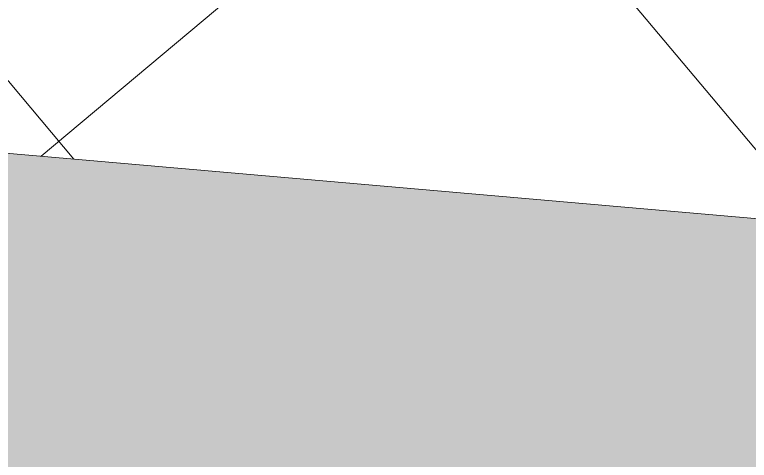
# Model space of a CAD drawing. Header units: millimetres. Extents: x 632 to 546626, y -3890 to 22200.
# Drawn here: x 389415.7 to 389832.7, y 16614.7 to 16867.8 of the extents above; entities that cross this region are included whole.
import ezdxf

# ---------------------------------------------------------------- set-up
doc = ezdxf.new("R2010")
doc.units = ezdxf.units.MM
doc.layers.add('A-270-M_ROOF', color=132, linetype='Continuous', lineweight=13)

# ---------------------------------------------------------------- blocks, each defined once
blk = doc.blocks.new('25021-APA-ZZ-ZZ-M3-AR-000001_V3_rvt-6-S6_501-SECTION A6')
at = {"layer": 'A-270-M_ROOF', "lineweight": 5}
h = blk.add_hatch(dxfattribs=at)
h.set_pattern_fill('FP_24', angle=-135, style=0, pattern_type=2)
h.set_pattern_definition([(40, (4563344.46, -4e-06), (-192.8363, 229.8133), []), (130, (4563344.46, -4e-06), (-229.8133, -192.8363), [])])
h.paths.add_polyline_path([(4535648.82, 15599.92), (4558304.61, 17582.05), (4578095.61, 15850.56), (4578095.61, 15971.02), (4558304.61, 17702.51), (4535648.82, 15720.38)])
at = {"layer": 'A-270-M_ROOF', "lineweight": 5, "transparency": 33554432}
blk.add_hatch(color=254, dxfattribs=at).paths.add_polyline_path([(4535648.82, 15348.97), (4535900.31, 15370.97), (4535941.15, 15410.21), (4535972.75, 15377.31), (4536098.83, 15388.34), (4536085.4, 15556.8), (4539427.33, 15849.18), (4539442.05, 15680.83), (4558304.61, 17331.09), (4578095.61, 15599.61), (4578095.61, 15850.56), (4558304.61, 17582.05), (4535648.82, 15599.92), (4535648.82, 15406.6)])
at = {"layer": 'A-270-M_ROOF', "color": 53, "lineweight": 5}
blk.add_line((4558304.61, 17582.05), (4578095.61, 15850.56), dxfattribs=at)

msp = doc.modelspace()

# ---------------------------------------------------------------- block references
at = {"color": 10, "lineweight": 5}
msp.add_blockref('25021-APA-ZZ-ZZ-M3-AR-000001_V3_rvt-6-S6_501-SECTION A6', (-4177957.55, 0), dxfattribs=at)

doc.saveas('drawing.dxf')
